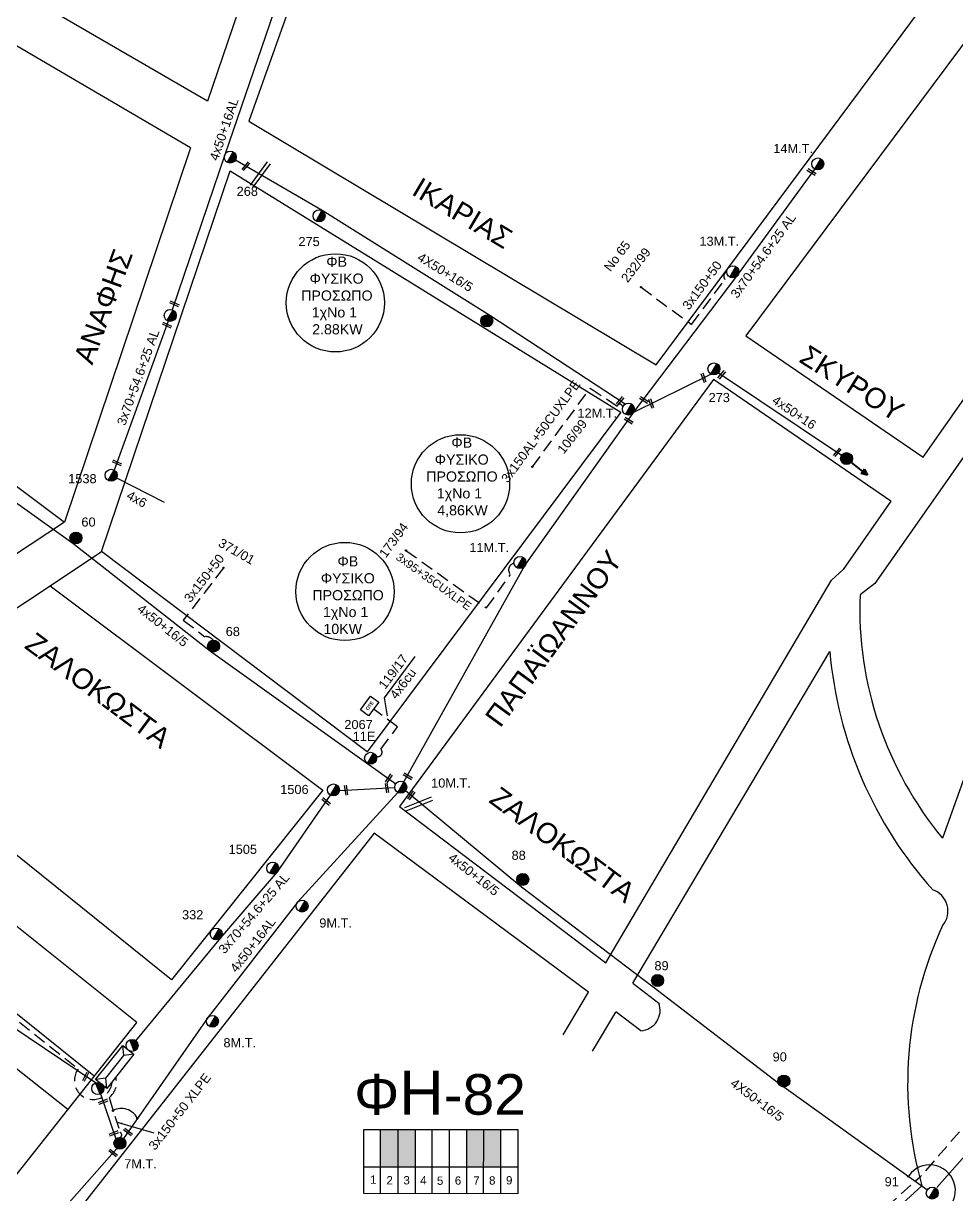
# Model space of a CAD drawing. Header units: millimetres. Extents: x 864 to 3062, y 833 to 2619.
# Drawn here: x 2609.6 to 2793.3, y 1466.7 to 1697.3 of the extents above; entities that cross this region are included whole.
import ezdxf
from ezdxf.enums import TextEntityAlignment as Align

# ---------------------------------------------------------------- set-up
doc = ezdxf.new("R2010")
doc.units = ezdxf.units.MM
doc.linetypes.add('DASHED', pattern=[19.05, 12.7, -6.35])
for name, color, linetype, lineweight in [('3x150+50', 7, 'Continuous', 30), ('3x150+50 XLPE', 7, 'SYN_LINE', 30), ('3x150AL+50CUXLPE', 7, 'Continuous', 30), ('3x70+54.6+25 AL', 7, 'SYN_LINE', 30), ('3x95+35CUXLPE', 7, 'Continuous', 30), ('4x50+16', 7, 'Continuous', 30), ('4x50+16_5', 7, 'Continuous', 30), ('4x50+16AL', 7, 'Continuous', 30), ('4x6', 7, 'SYN_LINE', 30), ('text διευθύνσεων', 250, 'Continuous', 30), ('Υπόβαθρο ΔΕΗ', 7, 'Continuous', 30)]:
    doc.layers.add(name, color=color, linetype=linetype, lineweight=lineweight)
for name, color, linetype in [('Pillar OTE', 7, 'Continuous'), ('TEXT ΚΑΛΩΔΙΩΝ', 7, 'Continuous'), ('Άγνωστα', 7, 'Continuous'), ('ΑΓΝΩΣΤΟ ΥΠΟΓΕΙΟ ΚΑΛΩΔΙΟ', 7, 'DASHED'), ('Επίτονοι', 7, 'Continuous'), ('Επιγραφές - Σχήματα', 7, 'Continuous'), ('Καλώδια ΧΤ   3x150AL+50CU', 7, 'DASHED'), ('Μηχανική τομή', 7, 'Continuous'), ('Στύλος Ξύλινος', 7, 'Continuous'), ('Στύλος Ξύλινος @ 1', 7, 'Continuous'), ('Στύλος ΦΜ', 7, 'Continuous'), ('Στύλος ΦΜ @ 1', 7, 'Continuous'), ('Συνδέσεις', 7, 'Continuous'), ('Τομή', 7, 'Continuous'), ('Υποσταθμός εναέριος 2 στύλων', 7, 'Continuous'), ('Υποσταθμός πόλεως', 7, 'Continuous'), ('Υπόγεια καλώδια Παροχών ΧΤ   4x50AL', 7, 'DASHED'), ('Υπόγεια καλώδια Παροχών ΧΤ   4x6', 7, 'DASHED')]:
    doc.layers.add(name, color=color, linetype=linetype)
doc.styles.add('arial', font='arial.ttf')
doc.styles.get("Standard").update_dxf_attribs({"font": 'arial.ttf'})
doc.linetypes.add('SYN_LINE', pattern='A,0.5,-0.0001,["/\\/\\/\\/",Standard,S=0.1,R=0,X=0,Y=-0.05],-0.25', length=0.7501)
doc.dimstyles.new('ISO-25', dxfattribs={"dimtxt": 2.5, "dimasz": 2.5, "dimexe": 1.25, "dimexo": 0.625, "dimtad": 1, "dimtxsty": 'Standard', "dimcen": 2.5, "dimadec": 0, "dimazin": 0, "dimtfac": 1, "dimtmove": 0, "dimatfit": 3, "dimfxl": 1, "dimarcsym": 0})

# ---------------------------------------------------------------- blocks, each defined once
blk = doc.blocks.new('ΥΠΑΡΧΩΝ ΤΣΙΜΕΝΤΕΝΙΟΣ ΣΤΥΛΟΣ')
at = {"layer": 'Στύλος ΦΜ'}
blk.add_hatch(color=7, dxfattribs=at).paths.add_polyline_path([(-1.29, -2.28, 0.574793), (2.62, 0, 0.268822), (1.3, 2.27)])
at = {"layer": 'Στύλος ΦΜ', "color": 7}
blk.add_line((-1.29, -2.28), (1.3, 2.27), dxfattribs=at)
blk.add_circle((0, 0), 2.62, dxfattribs=at)
at = {"layer": 'Στύλος ΦΜ', "flags": 4}
for tag, p in [('ΑΡΙΘΜΟΣ', (-4.68, 8.05)), ('ΤΥΠΟΣ', (-4.91, 3.03))]:
    blk.add_attdef(tag, p, '', height=4, dxfattribs=at)
blk = doc.blocks.new('ΥΠΑΡΧΩΝ ΞΥΛΙΝΟΣ ΣΤΥΛΟΣ')
at = {"layer": 'Στύλος Ξύλινος'}
h = blk.add_hatch(color=7, dxfattribs=at)
h.paths.add_polyline_path([(-2.62, 0, 0.270008), (-1.29, -2.28), (1.3, 2.27, 0.576266)])
h.paths.add_polyline_path([(-1.29, -2.28, 0.574793), (2.62, 0, 0.268822), (1.3, 2.27)])
at = {"layer": 'Στύλος Ξύλινος', "color": 7}
blk.add_line((-1.29, -2.28), (1.3, 2.27), dxfattribs=at)
blk.add_circle((0, 0), 2.62, dxfattribs=at)
at = {"layer": 'Στύλος Ξύλινος', "flags": 4}
for tag, p in [('ΑΡΙΘΜΟΣ', (-4.91, 8.6)), ('ΤΥΠΟΣ', (-4.85, 3.39))]:
    blk.add_attdef(tag, p, '', height=4, dxfattribs=at)
blk = doc.blocks.new('ΥΠΟΣΤΑΘΜΟΣ ΕΝΑΕΡΙΟΣ ΕΠΙ 2 ΣΤΥΛΩΝ')
at = {"layer": 'Υποσταθμός εναέριος 2 στύλων', "linetype": 'Continuous'}
for points in [[(-11.97, -2.11, 0.574793), (-8.45, -0.07, 0.268822), (-9.64, 1.98)], [(9.68, -2.15, 0.574793), (13.19, -0.1, 0.268822), (12.01, 1.95)]]:
    blk.add_hatch(color=256, dxfattribs=at).paths.add_polyline_path(points)
for p, q in [((-11.97, -2.11), (-9.64, 1.98)), ((9.68, -2.15), (12.01, 1.95))]:
    blk.add_line(p, q, dxfattribs=at)
for centre in [(-10.81, -0.07), (10.84, -0.1)]:
    blk.add_circle(centre, 2.36, dxfattribs=at)
at = {"layer": 'Υποσταθμός πόλεως', "linetype": 'Continuous', "ltscale": 40}
blk.add_lwpolyline([(-8.57, 2.82), (8.57, 2.82), (8.57, -2.82), (-8.57, -2.82)], close=True, dxfattribs=at)
for points in [[(-5.75, 0), (-8.57, 2.82)], [(-8.57, -2.82), (-5.75, 0)], [(-5.75, 0), (5.75, 0)], [(5.75, 0), (8.57, 2.82)], [(8.57, -2.82), (5.75, 0)]]:
    blk.add_lwpolyline(points, dxfattribs=at)
at = {"layer": 'Υποσταθμός εναέριος 2 στύλων', "ltscale": 40, "flags": 1}
for tag, p in [('ΜΕΤΑΣΧΗΜΑΤΙΣΜΟΣ', (14.09, 2.51)), ('ΙΣΧΥΣ', (14.07, -0.28)), ('ΑΡΙΘΜΟΣ', (14.19, -3))]:
    blk.add_attdef(tag, p, '', height=1.8, dxfattribs=at)
blk = doc.blocks.new('ΜΗΧΑΝΙΚΗ ΤΟΜΗ')
at = {"layer": 'Μηχανική τομή', "ltscale": 40}
for p, q in [((-1.89, 0.78), (5.69, 0.78)), ((-1.89, -0.77), (5.69, -0.77))]:
    blk.add_line(p, q, dxfattribs=at)
blk = doc.blocks.new('ΕΠΙΤΟΝΟΣ')
at = {"layer": 'Επίτονοι', "lineweight": 40, "ltscale": 40}
blk.add_hatch(color=256, dxfattribs=at).paths.add_polyline_path([(-1.13, 6.47), (0, 9.1), (1.13, 6.47)])
for p, q in [((-1.13, 6.47), (0, 9.1)), ((1.13, 6.47), (-1.13, 6.47)), ((-1.13, 6.47), (0, 6.47)), ((0, 9.1), (1.13, 6.47)), ((0, 6.47), (0, 0))]:
    blk.add_line(p, q, dxfattribs=at)
blk = doc.blocks.new('ΤΟΜΗ')
at = {"layer": 'Τομή', "ltscale": 40}
for p, q in [((-5.68, 0), (17.06, 0)), ((-5.68, -2.77), (17.06, -2.77))]:
    blk.add_line(p, q, dxfattribs=at)
blk = doc.blocks.new('_ΣΥΝΔΕΣΗ')
at = {"layer": 'Συνδέσεις', "linetype": 'SYN_LINE', "ltscale": 40}
blk.add_hatch(color=256, dxfattribs=at).paths.add_polyline_path([(0.5, -0.01, 1), (-0.5, -0.01, 1)])
at = {"layer": 'Συνδέσεις'}
blk.add_circle((0, -0.01), 0.5, dxfattribs=at)
blk = doc.blocks.new('PILLAR ΟΤΕ')
at = {"layer": 'Pillar OTE', "ltscale": 40}
blk.add_lwpolyline([(-3.31, 2.02), (3.39, 2.02), (3.39, -1.99), (-3.31, -1.99)], close=True, dxfattribs=at)
at = {"layer": 'Pillar OTE', "insert": (-1.81, 0.71), "char_height": 1.3575, "width": 109.961, "attachment_point": 1}
blk.add_mtext('{\\fArial|b1|i0|c161|p34;OTE}', dxfattribs=at)

msp = doc.modelspace()

# ---------------------------------------------------------------- hatches: boundary and pattern name
at = {"layer": 'Καλώδια ΧΤ   3x150AL+50CU', "linetype": 'DASHED', "lineweight": -3, "ltscale": 0.2}
h = msp.add_hatch(color=6, dxfattribs=at)
h.dxf.hatch_style = 1
h.paths.add_polyline_path([(2683.37, 1479.5), (2679.93, 1479.5), (2679.93, 1472.14), (2683.37, 1472.14)])
h = msp.add_hatch(color=85, dxfattribs=at)
h.dxf.hatch_style = 1
h.paths.add_polyline_path([(2683.37, 1472.14), (2686.81, 1472.14), (2686.81, 1479.5), (2683.37, 1479.5)])
h = msp.add_hatch(color=30, dxfattribs=at)
h.dxf.hatch_style = 1
h.paths.add_polyline_path([(2700.13, 1479.5), (2696.83, 1479.5), (2696.83, 1472.13), (2700.13, 1472.13)])
h = msp.add_hatch(color=173, dxfattribs=at)
h.dxf.hatch_style = 1
h.paths.add_polyline_path([(2703.51, 1479.49), (2700.22, 1479.49), (2700.22, 1472.13), (2703.51, 1472.12)])

# ---------------------------------------------------------------- linework, layer by layer
at = {"lineweight": -3, "ltscale": 0.2}
for centre in [(2671.03, 1642.29), (2695.66, 1606.65), (2672.9, 1585.45)]:
    msp.add_circle(centre, 9.67, dxfattribs=at)
at = {"layer": '3x150+50', "color": 173, "linetype": 'DASHED', "lineweight": -3, "ltscale": 0.2}
msp.add_lwpolyline([(2731.21, 1645.37), (2741.18, 1638.02), (2747.73, 1646.91, -0.549198), (2748.11, 1648.34, 0.012471)], format="xyb", dxfattribs=at)
at = {"layer": '3x150+50', "color": 30, "linetype": 'DASHED', "lineweight": -3, "ltscale": 0.2}
msp.add_lwpolyline([(2649, 1590.08), (2641.08, 1579.82), (2645.33, 1576.54, -0.270451), (2646.94, 1575.87, 53.254211)], format="xyb", dxfattribs=at)
at = {"layer": '3x150+50 XLPE', "color": 7, "linetype": 'DASHED', "lineweight": -3, "ltscale": 0.2}
msp.add_lwpolyline([(2538.46, 1565.65), (2534.29, 1559.97), (2620.39, 1491.38, 1.317206), (2627.04, 1488.71, 6.266661)], format="xyb", dxfattribs=at)
at = {"layer": '3x150AL+50CUXLPE', "color": 173, "linetype": 'DASHED', "lineweight": -3, "ltscale": 0.2}
msp.add_lwpolyline([(2709.81, 1610), (2721.21, 1625.46), (2726.51, 1621.97, -0.879886), (2727.6, 1621.68, -6.90661)], format="xyb", dxfattribs=at)
at = {"layer": '3x70+54.6+25 AL', "color": 5, "linetype": 'SYN_LINE', "lineweight": -3, "ltscale": 15}
msp.add_line((2811.15, 1492.79), (2789.49, 1468.04), dxfattribs=at)
at = {"layer": '3x70+54.6+25 AL', "color": 173, "linetype": 'SYN_LINE', "lineweight": -3, "ltscale": 15}
msp.add_lwpolyline([(2729.76, 1620.79), (2750.1, 1647.55), (2765.43, 1668.64)], dxfattribs=at)
at = {"layer": '3x70+54.6+25 AL', "color": 27, "linetype": 'SYN_LINE', "lineweight": -3, "ltscale": 15}
msp.add_lwpolyline([(2638.12, 1638.69), (2627.46, 1609.36)], dxfattribs=at)
at = {"layer": '3x70+54.6+25 AL', "color": 30, "linetype": 'SYN_LINE', "lineweight": -3, "ltscale": 12}
msp.add_lwpolyline([(2671.81, 1546.25), (2682.73, 1546.84)], dxfattribs=at)
at = {"layer": '3x70+54.6+25 AL', "color": 30, "linetype": 'SYN_LINE', "lineweight": -3, "ltscale": 15}
msp.add_lwpolyline([(2631.71, 1496.95), (2648.49, 1517.25), (2659.63, 1530.25), (2670.05, 1545.34)], dxfattribs=at)
at = {"layer": '3x70+54.6+25 AL', "color": 85, "linetype": 'SYN_LINE', "lineweight": -3, "ltscale": 10}
msp.add_lwpolyline([(2624.78, 1486.51), (2627.82, 1477.64)], dxfattribs=at)
at = {"layer": '3x70+54.6+25 AL', "color": 85, "linetype": 'SYN_LINE', "lineweight": -3, "ltscale": 15}
msp.add_lwpolyline([(2628.01, 1475.72), (2601.79, 1446.12), (2584.31, 1425.91), (2562, 1402.42), (2541.79, 1389.73), (2516.81, 1376.52)], dxfattribs=at)
at = {"layer": '3x95+35CUXLPE', "color": 173, "linetype": 'DASHED', "lineweight": -3, "ltscale": 0.2}
msp.add_lwpolyline([(2684.92, 1593.52), (2700.79, 1582.19), (2705.51, 1588.81, -0.614964), (2706.2, 1590.96, 107.676032)], format="xyb", dxfattribs=at)
at = {"layer": '4x50+16', "color": 173, "lineweight": -3, "ltscale": 0.2}
msp.add_lwpolyline([(2746.47, 1628.54), (2770.7, 1612.28)], dxfattribs=at)
at = {"layer": '4x50+16_5', "color": 30, "lineweight": -3, "ltscale": 0.2}
msp.add_lwpolyline([(2498.08, 1685.66), (2530.51, 1660.9), (2564.07, 1636.02), (2592.98, 1613.71), (2619.35, 1594.95), (2646.45, 1573.68), (2682.94, 1547.59)], dxfattribs=at)
at = {"layer": '4x50+16_5', "color": 173, "lineweight": -3, "ltscale": 0.2}
for points in [[(2728.08, 1622.34), (2701.42, 1639.77), (2668.39, 1660.45), (2651.33, 1670.4)], [(2729.76, 1620.79), (2744.98, 1628.26)], [(2684.49, 1547.92), (2708.36, 1590.53), (2729.76, 1620.79)]]:
    msp.add_lwpolyline(points, dxfattribs=at)
at = {"layer": '4x50+16_5', "color": 5, "lineweight": -3, "ltscale": 0.2}
msp.add_lwpolyline([(2684.86, 1546.22), (2707.7, 1527.27), (2733.59, 1507.56), (2758.14, 1488.75), (2787.47, 1467.68)], dxfattribs=at)
at = {"layer": '4x50+16AL', "color": 27, "lineweight": -3, "ltscale": 0.2}
msp.add_lwpolyline([(2673.83, 1737.3), (2661.25, 1706.6), (2649.35, 1671.67), (2638.88, 1640.92)], dxfattribs=at)
at = {"layer": '4x50+16AL', "color": 173, "lineweight": -3, "ltscale": 0.2}
msp.add_lwpolyline([(2683.32, 1545.88), (2663.6, 1524.29), (2645.97, 1501.61), (2629.27, 1477.71)], dxfattribs=at)
at = {"layer": '4x50+16AL', "color": 6, "lineweight": -3, "ltscale": 0.2}
msp.add_lwpolyline([(2623.81, 1488.65), (2590.4, 1511.13)], dxfattribs=at)
at = {"layer": '4x6', "color": 27, "linetype": 'SYN_LINE', "lineweight": -3, "ltscale": 10}
msp.add_lwpolyline([(2627.93, 1607.82), (2637.3, 1603.05)], dxfattribs=at)
at = {"layer": 'Pillar OTE', "lineweight": -3, "ltscale": 40}
for points in [[(2676.6, 1466.86), (2676.6, 1479.5), (2706.93, 1479.5), (2706.93, 1466.83), (2676.6, 1466.86)], [(2679.93, 1466.86), (2679.93, 1479.5)], [(2683.37, 1466.86), (2683.37, 1479.5)], [(2686.81, 1466.85), (2686.81, 1479.5)], [(2690.1, 1466.85), (2690.11, 1479.5)], [(2693.49, 1466.85), (2693.49, 1479.5)], [(2696.89, 1466.84), (2696.89, 1479.5)], [(2700.22, 1466.84), (2700.23, 1479.5)], [(2703.61, 1466.84), (2703.61, 1479.5)], [(2676.6, 1472.15), (2706.93, 1472.12)]]:
    msp.add_lwpolyline(points, dxfattribs=at)
at = {"layer": 'ΑΓΝΩΣΤΟ ΥΠΟΓΕΙΟ ΚΑΛΩΔΙΟ', "color": 6, "linetype": 'DASHED', "lineweight": -2, "ltscale": 0.2}
for points in [[(2872.54, 1572.09), (2796.39, 1481.91), (2786.26, 1470.22)], [(2669.29, 1364.71), (2786.26, 1470.22)]]:
    msp.add_lwpolyline(points, dxfattribs=at)
at = {"layer": 'Καλώδια ΧΤ   3x150AL+50CU', "color": 173, "lineweight": -3, "ltscale": 0.2}
msp.add_lwpolyline([(2627.75, 1489.77, -0.323509), (2626.46, 1485.76), (2626.46, 1485.76), (2628.62, 1478.92, -0.670052), (2628.61, 1477.92, -93.426178)], format="xyb", dxfattribs=at)
at = {"layer": 'Υπόβαθρο ΔΕΗ', "lineweight": -3}
for p, q in [((2809.4, 1632.96), (2777.26, 1587.03)), ((2780.4, 1603.2), (2771.02, 1589.76)), ((2771.02, 1589.76), (2768.72, 1587.67)), ((2777.26, 1587.03), (2774.34, 1584.77)), ((2786.53, 1468.35), (2643.14, 1339.07))]:
    msp.add_line(p, q, dxfattribs=at)
for points in [[(2551.02, 1737.05), (2664.69, 1737.39), (2645.87, 1682)], [(2806.46, 1727.32), (2801.96, 1733.54), (2674.87, 1736.68), (2653.95, 1678.07), (2734.17, 1630.09)]]:
    msp.add_lwpolyline(points, close=True, dxfattribs=at)
for points in [[(2642.47, 1672.81), (2535.35, 1735.64), (2499.3, 1687.84), (2617.7, 1599.09)], [(2823.1, 1731.49), (2751.86, 1635.81), (2751.86, 1635.81), (2751.86, 1635.81)], [(2751.86, 1635.81), (2786.75, 1611.88), (2843.86, 1693.39)], [(2642.47, 1672.81), (2617.7, 1599.09), (2567.19, 1565.84), (2558.03, 1559.8), (2549.8, 1550.06), (2549.8, 1550.06)], [(2557.07, 1543.38), (2565.26, 1553.87), (2575.04, 1560.21), (2614.88, 1586.53), (2625, 1593.32), (2650.31, 1668.31)], [(2650.31, 1668.31), (2727.25, 1620.76), (2677.31, 1553.83), (2625, 1593.32)], [(2780.4, 1603.2), (2745.49, 1627.21), (2683.64, 1543.1), (2724.28, 1512.3)], [(2724.28, 1512.3), (2768.72, 1587.67)], [(2614.88, 1586.53), (2668.54, 1546.29), (2638.72, 1508.93), (2575.04, 1560.21)], [(2729.59, 1508.27), (2768.4, 1573.63)], [(2797.31, 1555.69), (2790.57, 1536.86)], [(2584.72, 1440.96), (2631.9, 1500.58), (2565.26, 1553.87)], [(2623.5, 1489.97), (2557.07, 1543.38), (2558.32, 1544.97)], [(2720.88, 1506.54), (2678.64, 1537.81), (2591.4, 1426.72)], [(2584.06, 1510.59), (2618.35, 1483.46)], [(2715.91, 1498.13), (2720.88, 1506.54)], [(2729.59, 1508.27), (2734.71, 1504.39)], [(2721.65, 1494.89), (2726.22, 1502.59)], [(2731.15, 1498.94), (2726.27, 1502.66)]]:
    msp.add_lwpolyline(points, dxfattribs=at)
at = {"layer": 'Υπόβαθρο ΔΕΗ', "color": 7, "linetype": 'Continuous', "lineweight": -2, "ltscale": 0.2}
msp.add_lwpolyline([(2680.68, 1564.51), (2686.75, 1572.64)], dxfattribs=at)
at = {"layer": 'Υπόβαθρο ΔΕΗ', "lineweight": -3}
for centre, radius, start, end in [((2845.26, 1582.1), 70.98, 177.8397, 219.6018), ((2849.15, 1580.62), 81.06, 184.9535, 221.7193), ((2787.21, 1522.49), 4.44, 319.8277, 71.0376), ((2857.28, 1488.54), 73.57, 155.0036, 195.9222), ((2730.93, 1502.97), 4.04, 273.1302, 20.6253), ((2628.9, 1480.07), 3.53, 27.0693, 118.1943)]:
    msp.add_arc(centre, radius, start, end, dxfattribs=at)
at = {"layer": 'Υπόβαθρο ΔΕΗ', "color": 7, "linetype": 'Continuous', "lineweight": -2, "ltscale": 0.2}
msp.add_arc((2788.07, 1467.47), 5.04, 316.1456, 144.822, dxfattribs=at)
at = {"layer": 'Υπόγεια καλώδια Παροχών ΧΤ   4x6', "color": 30, "linetype": 'DASHED', "lineweight": -2, "ltscale": 0.2}
msp.add_lwpolyline([(2679.06, 1553, 0.829351), (2679.98, 1554.36), (2683.27, 1558.76), (2678.68, 1562.19)], format="xyb", dxfattribs=at)

# ---------------------------------------------------------------- block references
at = {"layer": 'Pillar OTE', "xscale": 0.5, "yscale": 0.5, "zscale": 0.5, "rotation": 53.47332257004046}
msp.add_blockref('PILLAR ΟΤΕ', (2677.75, 1562.88), dxfattribs=at)
at = {"layer": 'Επίτονοι', "lineweight": -3, "xscale": 0.4499999999998181, "yscale": 0.4499999999998181, "zscale": 0.4499999999998181, "rotation": 232.210663294091}
msp.add_blockref('ΕΠΙΤΟΝΟΣ', (2772.6, 1610.89), dxfattribs=at)
at = {"layer": 'Μηχανική τομή', "lineweight": -3, "zscale": 0.4999999999999997}
for p, xscale, yscale, rotation in [((2653.66, 1669.55), 0.2499999999999996, 0.2499999999999996, 229.8299566079403), ((2765.21, 1667.81), 0.2499999999999996, 0.2499999999999996, 148.9496322503975), ((2638.87, 1642.33), 0.2499999999999995, 0.2499999999999995, 335.43397930555), ((2637.41, 1638.13), 0.2499999999999995, 0.2499999999999995, 335.43397930555), ((2747.36, 1628.49), 0.2499999999999996, 0.2499999999999996, 229.8299566079403), ((2743.35, 1628.02), 0.2499999999999996, 0.2499999999999996, 288.7319170247697), ((2727.35, 1623.36), 0.2499999999999996, 0.2499999999999996, 229.8299566079403), ((2732.2, 1622.87), 0.2499999999999996, 0.2499999999999996, 148.9496322503976), ((2733.04, 1622.95), 0.2499999999999996, 0.2499999999999996, 288.7319170247697), ((2729.19, 1618.8), 0.2499999999999996, 0.2499999999999996, 148.9496322503976), ((2770.13, 1613.21), 0.2499999999999996, 0.2499999999999996, 229.8299566079403), ((2627.56, 1611.03), 0.2499999999999995, 0.2499999999999995, 335.43397930555), ((2681.78, 1549), 0.2499999999999996, 0.2499999999999996, 234.9680245887962), ((2685.72, 1548.78), 0.2499999999999996, 0.2499999999999996, 148.9496322503976), ((2673.02, 1546.77), 0.2499999999999996, 0.2499999999999996, 279.2271521262281), ((2681.06, 1547.2), 0.2499999999999996, 0.2499999999999996, 279.2271521262281), ((2686.23, 1545.67), 0.2499999999999996, 0.2499999999999996, 234.9680245887962), ((2668.82, 1544.4), 0.2499999999999996, 0.2499999999999996, 321.5686869602987), ((2621.68, 1489.49), 0.2499999999999996, 0.2499999999999996, 63.64666409903229), ((2624.86, 1484.8), 0.2499999999999996, 0.2499999999999996, 20.74435878921441), ((2627, 1478.56), 0.2499999999999996, 0.2499999999999996, 20.74435878921441), ((2629.81, 1479.3), 0.2499999999999996, 0.2499999999999996, 321.5686869602987), ((2626.87, 1475.17), 0.2499999999999996, 0.2499999999999996, 321.5686869602987)]:
    msp.add_blockref('ΜΗΧΑΝΙΚΗ ΤΟΜΗ', p, dxfattribs=dict(at, xscale=xscale, yscale=yscale, rotation=rotation))
at = {"layer": 'Στύλος Ξύλινος @ 1', "lineweight": -3, "ltscale": 40, "xscale": 0.4499999999998181, "yscale": 0.4499999999998181, "zscale": 0.4499999999998181}
for p in [(2700.84, 1638.74), (2771.68, 1611.62)]:
    msp.add_blockref('ΥΠΑΡΧΩΝ ΞΥΛΙΝΟΣ ΣΤΥΛΟΣ', p, dxfattribs=at)
at = {"layer": 'Στύλος Ξύλινος @ 1', "lineweight": -3, "ltscale": 40}
ref = msp.add_blockref('ΥΠΑΡΧΩΝ ΞΥΛΙΝΟΣ ΣΤΥΛΟΣ', (2619.93, 1595.98), dxfattribs=dict(at, xscale=0.4499999999998181, yscale=0.4499999999998181, zscale=0.4499999999998181))
ref.add_attrib('ΤΥΠΟΣ', '60', (2621.01, 1598.22), dxfattribs={"layer": 'Στύλος Ξύλινος', "height": 1.8, "flags": 4})
ref = msp.add_blockref('ΥΠΑΡΧΩΝ ΞΥΛΙΝΟΣ ΣΤΥΛΟΣ', (2647.03, 1574.7), dxfattribs=dict(at, xscale=0.4499999999998181, yscale=0.4499999999998181, zscale=0.4499999999998181))
ref.add_attrib('ΤΥΠΟΣ', '68', (2649.43, 1576.66), dxfattribs={"layer": 'Στύλος Ξύλινος', "height": 1.8, "flags": 4})
ref = msp.add_blockref('ΥΠΑΡΧΩΝ ΞΥΛΙΝΟΣ ΣΤΥΛΟΣ', (2707.93, 1528.72), dxfattribs=dict(at, xscale=0.449999999999818, yscale=0.449999999999818, zscale=0.449999999999818))
ref.add_attrib('ΑΡΙΘΜΟΣ', '88', (2705.72, 1532.59), dxfattribs={"layer": 'Στύλος Ξύλινος', "height": 1.8, "flags": 4})
ref = msp.add_blockref('ΥΠΑΡΧΩΝ ΞΥΛΙΝΟΣ ΣΤΥΛΟΣ', (2734.48, 1508.82), dxfattribs=dict(at, xscale=0.449999999999818, yscale=0.449999999999818, zscale=0.449999999999818))
ref.add_attrib('ΑΡΙΘΜΟΣ', '89', (2733.85, 1510.83), dxfattribs={"layer": 'Στύλος Ξύλινος', "height": 1.8, "flags": 4})
ref = msp.add_blockref('ΥΠΑΡΧΩΝ ΞΥΛΙΝΟΣ ΣΤΥΛΟΣ', (2759.33, 1489.01), dxfattribs=dict(at, xscale=0.449999999999818, yscale=0.449999999999818, zscale=0.449999999999818))
ref.add_attrib('ΑΡΙΘΜΟΣ', '90', (2757.12, 1492.88), dxfattribs={"layer": 'Στύλος Ξύλινος', "height": 1.8, "flags": 4})
ref = msp.add_blockref('ΥΠΑΡΧΩΝ ΞΥΛΙΝΟΣ ΣΤΥΛΟΣ', (2628.59, 1476.75), dxfattribs=dict(at, xscale=0.449999999999818, yscale=0.449999999999818, zscale=0.449999999999818))
ref.add_attrib('ΤΥΠΟΣ', '7M.T.', (2629.44, 1471.83), dxfattribs={"layer": 'Στύλος Ξύλινος', "height": 1.8, "flags": 4})
at = {"layer": 'Στύλος ΦΜ @ 1', "lineweight": -3, "ltscale": 40}
ref = msp.add_blockref('ΥΠΑΡΧΩΝ ΤΣΙΜΕΝΤΕΝΙΟΣ ΣΤΥΛΟΣ', (2766.01, 1669.66), dxfattribs=dict(at, xscale=0.449999999999818, yscale=0.449999999999818, zscale=0.449999999999818))
ref.add_attrib('ΤΥΠΟΣ', '14M.T.', (2757.25, 1671.79), dxfattribs={"layer": 'Στύλος ΦΜ', "height": 1.8, "flags": 4})
ref = msp.add_blockref('ΥΠΑΡΧΩΝ ΤΣΙΜΕΝΤΕΝΙΟΣ ΣΤΥΛΟΣ', (2650.31, 1670.99), dxfattribs=dict(at, xscale=0.449999999999818, yscale=0.449999999999818, zscale=0.449999999999818))
ref.add_attrib('ΤΥΠΟΣ', '268', (2651.58, 1663.37), dxfattribs={"layer": 'Στύλος ΦΜ', "height": 1.8, "flags": 4})
ref = msp.add_blockref('ΥΠΑΡΧΩΝ ΤΣΙΜΕΝΤΕΝΙΟΣ ΣΤΥΛΟΣ', (2667.8, 1659.43), dxfattribs=dict(at, xscale=0.449999999999818, yscale=0.449999999999818, zscale=0.449999999999818))
ref.add_attrib('ΤΥΠΟΣ', '275', (2663.75, 1653.47), dxfattribs={"layer": 'Στύλος ΦΜ', "height": 1.8, "flags": 4})
ref = msp.add_blockref('ΥΠΑΡΧΩΝ ΤΣΙΜΕΝΤΕΝΙΟΣ ΣΤΥΛΟΣ', (2749.29, 1648.4), dxfattribs=dict(at, xscale=0.4499999999998181, yscale=0.4499999999998181, zscale=0.4499999999998181))
ref.add_attrib('ΤΥΠΟΣ', '13M.T.', (2742.71, 1653.53), dxfattribs={"layer": 'Στύλος ΦΜ', "height": 1.8, "flags": 4})
at = {"layer": 'Στύλος ΦΜ @ 1', "lineweight": -3, "ltscale": 40, "xscale": 0.4499999999998181, "yscale": 0.4499999999998181, "zscale": 0.4499999999998181}
msp.add_blockref('ΥΠΑΡΧΩΝ ΤΣΙΜΕΝΤΕΝΙΟΣ ΣΤΥΛΟΣ', (2638.5, 1639.81), dxfattribs=at)
at = {"layer": 'Στύλος ΦΜ @ 1', "lineweight": -3, "ltscale": 40}
ref = msp.add_blockref('ΥΠΑΡΧΩΝ ΤΣΙΜΕΝΤΕΝΙΟΣ ΣΤΥΛΟΣ', (2745.56, 1629.29), dxfattribs=dict(at, xscale=0.4499999999998181, yscale=0.4499999999998181, zscale=0.4499999999998181))
ref.add_attrib('ΤΥΠΟΣ', '273', (2744.52, 1622.75), dxfattribs={"layer": 'Στύλος ΦΜ', "height": 1.8, "flags": 4})
ref = msp.add_blockref('ΥΠΑΡΧΩΝ ΤΣΙΜΕΝΤΕΝΙΟΣ ΣΤΥΛΟΣ', (2728.73, 1621.36), dxfattribs=dict(at, xscale=0.4499999999998181, yscale=0.4499999999998181, zscale=0.4499999999998181))
ref.add_attrib('ΤΥΠΟΣ', '12M.T.', (2718.69, 1619.68), dxfattribs={"layer": 'Στύλος ΦΜ', "height": 1.8, "flags": 4})
ref = msp.add_blockref('ΥΠΑΡΧΩΝ ΤΣΙΜΕΝΤΕΝΙΟΣ ΣΤΥΛΟΣ', (2626.87, 1608.34), dxfattribs=dict(at, xscale=0.4499999999998181, yscale=0.4499999999998181, zscale=0.4499999999998181))
ref.add_attrib('ΤΥΠΟΣ', '1538', (2618.41, 1606.76), dxfattribs={"layer": 'Στύλος ΦΜ', "height": 1.8, "flags": 4})
ref = msp.add_blockref('ΥΠΑΡΧΩΝ ΤΣΙΜΕΝΤΕΝΙΟΣ ΣΤΥΛΟΣ', (2707.36, 1591.15), dxfattribs=dict(at, xscale=0.4499999999998181, yscale=0.4499999999998181, zscale=0.4499999999998181))
ref.add_attrib('ΤΥΠΟΣ', '11M.T.', (2697.4, 1593.2), dxfattribs={"layer": 'Στύλος ΦΜ', "height": 1.8, "flags": 4})
ref = msp.add_blockref('ΥΠΑΡΧΩΝ ΤΣΙΜΕΝΤΕΝΙΟΣ ΣΤΥΛΟΣ', (2677.96, 1552.59), dxfattribs=dict(at, xscale=0.4499999999998181, yscale=0.4499999999998181, zscale=0.4499999999998181))
ref.add_attrib('ΤΥΠΟΣ', '11Ε', (2674.42, 1556.01), dxfattribs={"layer": 'Στύλος ΦΜ', "height": 1.8, "flags": 4})
ref.add_attrib('ΑΡΙΘΜΟΣ', '2067', (2672.79, 1558.34), dxfattribs={"layer": 'Στύλος ΦΜ', "height": 1.8, "flags": 4})
ref = msp.add_blockref('ΥΠΑΡΧΩΝ ΤΣΙΜΕΝΤΕΝΙΟΣ ΣΤΥΛΟΣ', (2683.9, 1546.9), dxfattribs=dict(at, xscale=0.449999999999818, yscale=0.449999999999818, zscale=0.449999999999818))
ref.add_attrib('ΤΥΠΟΣ', '10M.T.', (2689.88, 1546.82), dxfattribs={"layer": 'Στύλος ΦΜ', "height": 1.8, "flags": 4})
ref = msp.add_blockref('ΥΠΑΡΧΩΝ ΤΣΙΜΕΝΤΕΝΙΟΣ ΣΤΥΛΟΣ', (2670.64, 1546.36), dxfattribs=dict(at, xscale=0.4499999999998181, yscale=0.4499999999998181, zscale=0.4499999999998181))
ref.add_attrib('ΤΥΠΟΣ', '1506', (2660.16, 1545.55), dxfattribs={"layer": 'Στύλος ΦΜ', "height": 1.8, "flags": 4})
ref = msp.add_blockref('ΥΠΑΡΧΩΝ ΤΣΙΜΕΝΤΕΝΙΟΣ ΣΤΥΛΟΣ', (2658.69, 1530.96), dxfattribs=dict(at, xscale=0.4499999999998181, yscale=0.4499999999998181, zscale=0.4499999999998181))
ref.add_attrib('ΤΥΠΟΣ', '1505', (2650, 1533.76), dxfattribs={"layer": 'Στύλος ΦΜ', "height": 1.8, "flags": 4})
ref = msp.add_blockref('ΥΠΑΡΧΩΝ ΤΣΙΜΕΝΤΕΝΙΟΣ ΣΤΥΛΟΣ', (2647.56, 1517.98), dxfattribs=dict(at, xscale=0.4499999999998181, yscale=0.4499999999998181, zscale=0.4499999999998181))
ref.add_attrib('ΤΥΠΟΣ', '332', (2640.83, 1520.87), dxfattribs={"layer": 'Στύλος ΦΜ', "height": 1.8, "flags": 4})
ref = msp.add_blockref('ΥΠΑΡΧΩΝ ΤΣΙΜΕΝΤΕΝΙΟΣ ΣΤΥΛΟΣ', (2664.46, 1523.48), dxfattribs=dict(at, xscale=0.4499999999998181, yscale=0.4499999999998181, zscale=0.4499999999998181))
ref.add_attrib('ΤΥΠΟΣ', '9M.T.', (2667.86, 1519.26), dxfattribs={"layer": 'Στύλος ΦΜ', "height": 1.8, "flags": 4})
ref = msp.add_blockref('ΥΠΑΡΧΩΝ ΤΣΙΜΕΝΤΕΝΙΟΣ ΣΤΥΛΟΣ', (2646.8, 1500.78), dxfattribs=dict(at, xscale=0.4499999999998181, yscale=0.4499999999998181, zscale=0.4499999999998181))
ref.add_attrib('ΤΥΠΟΣ', '8M.T.', (2648.98, 1495.67), dxfattribs={"layer": 'Στύλος ΦΜ', "height": 1.8, "flags": 4})
ref = msp.add_blockref('ΥΠΑΡΧΩΝ ΤΣΙΜΕΝΤΕΝΙΟΣ ΣΤΥΛΟΣ', (2788.56, 1466.96), dxfattribs=dict(at, xscale=0.449999999999818, yscale=0.449999999999818, zscale=0.449999999999818))
ref.add_attrib('ΤΥΠΟΣ', '91', (2779.18, 1468.29), dxfattribs={"layer": 'Στύλος ΦΜ', "height": 1.8, "flags": 4})
at = {"layer": 'Συνδέσεις', "lineweight": -3, "xscale": 0.25, "yscale": 0.25, "zscale": 0.25}
for p in [(2731.21, 1645.38), (2709.81, 1610.01), (2684.92, 1593.53), (2649, 1590.08), (2627.23, 1483.18), (2632.03, 1481.67), (2783.83, 1470.24)]:
    msp.add_blockref('_ΣΥΝΔΕΣΗ', p, dxfattribs=at)
at = {"layer": 'Τομή', "lineweight": -3, "xscale": 0.2499999999999996, "yscale": 0.2499999999999996, "zscale": 0.2499999999999996}
for p, rotation in [((2655.15, 1666.62), 53.64867218581642), ((2685.99, 1543.4), 21.9925601507819)]:
    msp.add_blockref('ΤΟΜΗ', p, dxfattribs=dict(at, rotation=rotation))
at = {"layer": 'Υποσταθμός εναέριος 2 στύλων', "lineweight": -3, "xscale": 0.4999999999999998, "yscale": 0.4999999999999998, "zscale": 0.4999999999999998, "rotation": 51.59733867705511}
msp.add_blockref('ΥΠΟΣΤΑΘΜΟΣ ΕΝΑΕΡΙΟΣ ΕΠΙ 2 ΣΤΥΛΩΝ', (2627.58, 1491.81), dxfattribs=at)

# ---------------------------------------------------------------- texts
at = {"lineweight": -3, "ltscale": 30, "char_height": 1.63, "width": 11.2573, "attachment_point": 1}
for s, insert in [('1', (2677.85, 1470.42)), ('2', (2681.08, 1470.29)), ('3', (2684.42, 1470.29)), ('4', (2687.72, 1470.29)), ('5', (2691.02, 1470.21)), ('6', (2694.54, 1470.24)), ('7', (2698.17, 1470.24)), ('8', (2701.28, 1470.26)), ('9', (2704.62, 1470.29))]:
    msp.add_mtext(s, dxfattribs=dict(at, insert=insert))
at = {"layer": 'text διευθύνσεων', "color": 7, "lineweight": -3, "ltscale": 40, "char_height": 4, "width": 94.4586, "attachment_point": 1, "style": 'arial'}
for s, insert, rotation in [('IKAPIAΣ', (2687.86, 1667.19), 329.2604), ('ΑΝΑΦΗΣ', (2619.4, 1631.29), 69.9136), ('ΣΚΥΡΟΥ', (2764.2, 1634.19), 327.8478), ('ΠΑΠΑΪΩΑΝΝΟΥ', (2700.24, 1560.8), 53.7778), ('ZAΛOKΩΣTA', (2611.99, 1577.65), 323.3155), ('ZAΛOKΩΣTA', (2703.44, 1547.26), 323.3155)]:
    msp.add_mtext(s, dxfattribs=dict(at, insert=insert, rotation=rotation))
at = {"layer": 'TEXT ΚΑΛΩΔΙΩΝ', "linetype": 'Continuous', "lineweight": -3, "ltscale": 0.2}
for s, height, rotation, p in [('4x50+16AL', 1.8, 71.1905, (2649.09, 1676.49)), ('3x70+54.6+25 AL', 1.8, 53.9854, (2755.26, 1651.58)), ('3x150+50', 1.8, 53.5963, (2743.23, 1645.76)), ('3x70+54.6+25 AL', 1.8, 70.0257, (2632.18, 1627.62)), ('3x150AL+50CUXLPE', 1.8, 53.6008, (2711.46, 1616.99)), ('4x50+16', 1.8, 326.1308, (2761.37, 1620.71)), ('4x6', 1.8, 330.9426, (2631.93, 1603.64)), ('3x150+50', 1.8, 52.3298, (2645.17, 1588.06)), ('3x95+35CUXLPE', 1.6, 324.4641, (2690.4, 1587.4)), ('4x50+16/5', 1.8, 321.8705, (2637.06, 1578.76)), ('4x50+16/5', 1.8, 321.8705, (2698.3, 1529.73)), ('3x70+54.6+25 AL', 1.8, 49.4074, (2654.98, 1522.05)), ('4x50+16AL', 1.8, 52.1315, (2654.75, 1515.84)), ('3x150+50 XLPE', 1.8, 52.2561, (2640.37, 1483.01))]:
    msp.add_text(s, height=height, rotation=rotation, dxfattribs=at).set_placement(p, align=Align.MIDDLE_CENTER)
at = {"layer": 'Άγνωστα', "lineweight": -3, "ltscale": 40, "char_height": 1.8, "width": 27.758, "attachment_point": 1, "style": 'arial'}
for s, insert, rotation in [('No 65', (2723.76, 1649.4), 52.6996), ('4X50+16/5', (2687.93, 1652.31), 328.4644), ('232/99', (2727.14, 1647.23), 52.6996), ('106/99', (2714.57, 1613.49), 51.9668), ('173/94', (2679.51, 1592.98), 54.0918), ('371/01', (2648.68, 1596.02), 330.5396), ('4X50+16/5', (2749.72, 1489.67), 323.3732)]:
    msp.add_mtext(s, dxfattribs=dict(at, insert=insert, rotation=rotation))
at = {"layer": 'Υπόβαθρο ΔΕΗ', "lineweight": -3, "attachment_point": 1}
for s, insert, char_height, width in [('{\\W8.64836; }ΦΒ \\P{\\W4.42067; }ΦΥΣΙΚΟ \\P{\\W2.28183; }ΠΡΟΣΩΠΟ', (2662.52, 1651.4), 2, 17.2548), ('{\\W5.64925; }1χΝο 1\\P{\\W5.75643; }2.88KW', (2661.99, 1641.42), 2, 17.2548), ('{\\W8.64836; }ΦΒ \\P{\\W4.42067; }ΦΥΣΙΚΟ \\P{\\W2.28183; }ΠΡΟΣΩΠΟ', (2687.15, 1615.76), 2, 17.2548), ('{\\W5.64925; }1χΝο 1\\P{\\W5.75643; }4,86KW', (2686.62, 1605.77), 2, 17.2548), ('{\\W8.64836; }ΦΒ \\P{\\W4.42067; }ΦΥΣΙΚΟ \\P{\\W2.28183; }ΠΡΟΣΩΠΟ', (2664.72, 1592.38), 2, 17.2548), ('{\\W5.64925; }1χΝο 1\\P{\\W5.75643; }10KW', (2664.2, 1582.4), 2, 17.2548), ('Φ{\\H1.0833x;H}-82', (2674.71, 1491.05), 8, 84.6573)]:
    msp.add_mtext(s, dxfattribs=dict(at, insert=insert, char_height=char_height, width=width))
at = {"layer": 'Υπόγεια καλώδια Παροχών ΧΤ   4x50AL', "color": 7, "ltscale": 0.2, "char_height": 1.8, "attachment_point": 1, "rotation": 53}
for s, insert in [('119/17', (2679.38, 1567.12)), ('4x6cu', (2681.59, 1565.16))]:
    msp.add_mtext_dynamic_manual_height_columns(s, width=1.8, gutter_width=12.5, heights=[0.118], dxfattribs=dict(at, insert=insert))

# ---------------------------------------------------------------- leaders
at = {"layer": 'Επιγραφές - Σχήματα', "ltscale": 40}
msp.add_leader([(2681.27, 1560.92), (2680.68, 1564.51)], dimstyle='ISO-25', override={"dimasz": 1, "dimtad": 0}, dxfattribs=at)
at = {"layer": 'Επιγραφές - Σχήματα', "lineweight": -3, "ltscale": 40}
msp.add_leader([(2628.05, 1480.91), (2635.29, 1478.82)], dimstyle='ISO-25', override={"dimasz": 1, "dimtad": 0}, dxfattribs=at)

doc.saveas('drawing.dxf')
